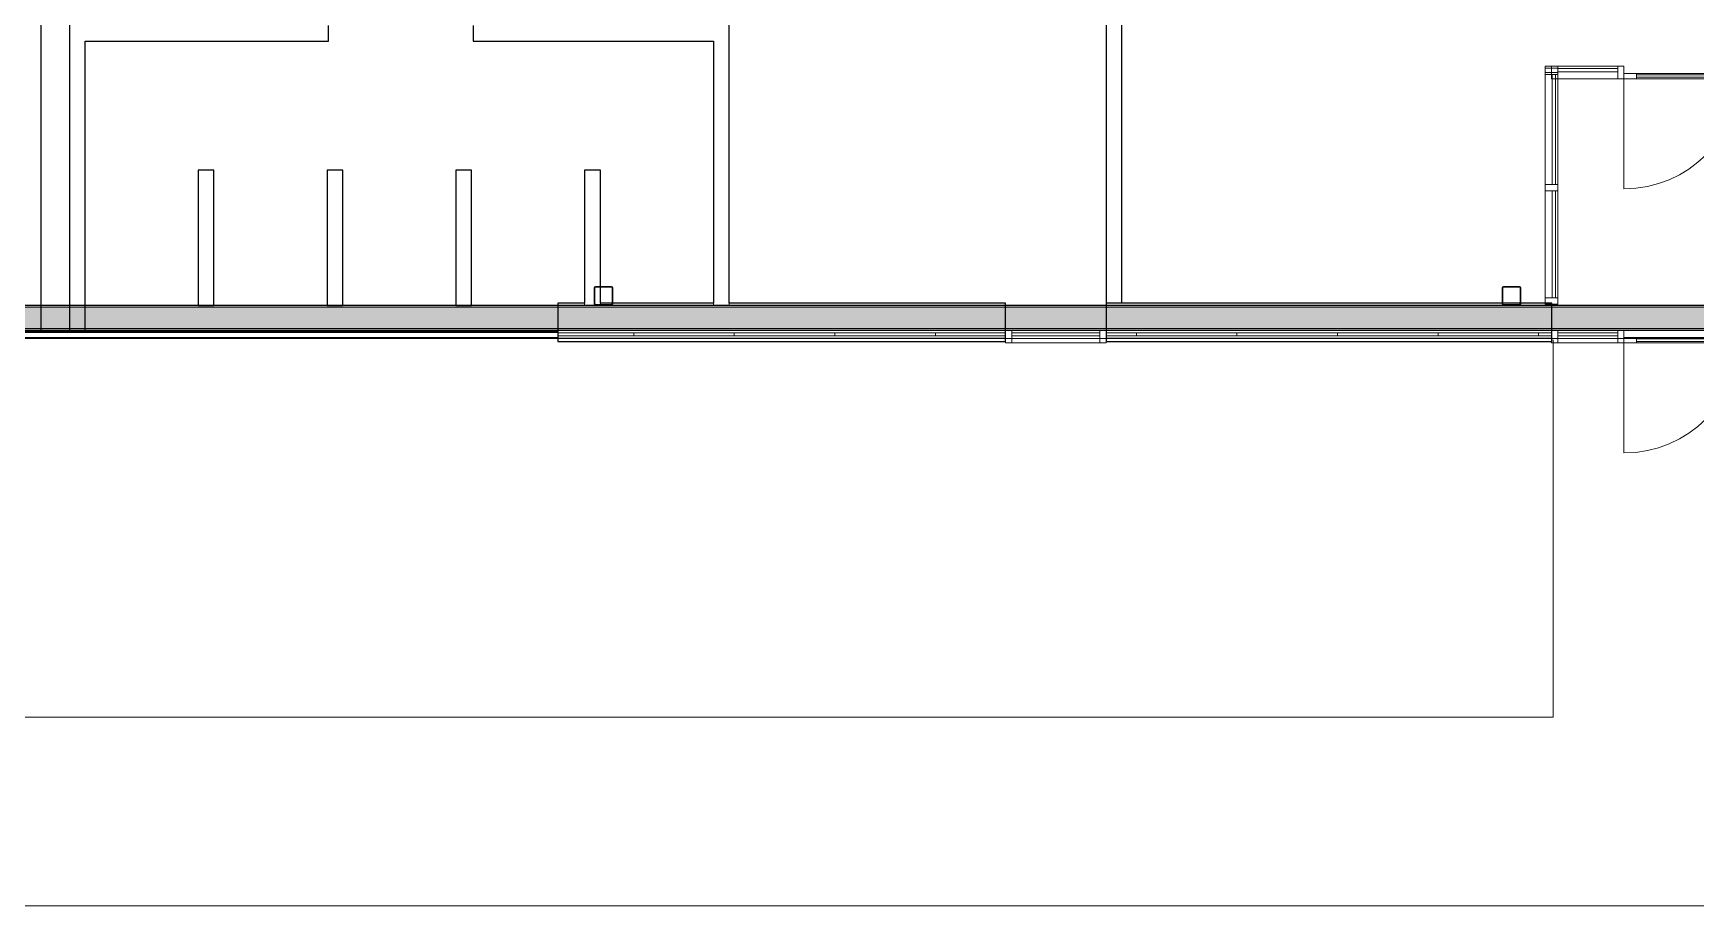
# Model space of a CAD drawing. Header units: inches. Extents: x 20541 to 27285, y -26063 to -19045.
# Drawn here: x 25505 to 26034, y -22952 to -22675 of the extents above; entities that cross this region are included whole.
import ezdxf

# ---------------------------------------------------------------- set-up
doc = ezdxf.new("R2010")
doc.units = ezdxf.units.IN
doc.header["$MEASUREMENT"] = 0
for name, color, linetype, lineweight in [('A-DOOR', 31, 'Continuous', 9), ('A-GLAZ-CURT', 52, 'Continuous', 9), ('A-GLAZ-CWMG', 51, 'Continuous', 9), ('A-WALL', 113, 'Continuous', 9), ('A-WALL-PATT', 111, 'Continuous', 25), ('C-TOPO', 7, 'Continuous', 9), ('Conc', 7, 'Continuous', 9), ('I-WALL', 2, 'Continuous', 9), ('L-SITE-WALL', 31, 'Continuous', 9), ('S-BEAM', 12, 'Continuous', 9), ('S-COLS', 52, 'Continuous', 9)]:
    doc.layers.add(name, color=color, linetype=linetype, lineweight=lineweight)

# ---------------------------------------------------------------- blocks, each defined once
blk = doc.blocks.new('HSS-Hollow Structural Section-Column - HSS6X6X1_4-V8-Site Plan - Phase 1')
at = {"layer": 'S-COLS', "lineweight": 15}
for p, q in [((-3, 2.534), (-3, -2.534)), ((-2.767, -2.534), (-2.767, 2.534)), ((2.534, 3), (-2.534, 3)), ((-2.534, 2.767), (2.534, 2.767)), ((2.767, 2.534), (2.767, -2.534)), ((3, -2.534), (3, 2.534)), ((2.534, -2.767), (-2.534, -2.767)), ((-2.534, -3), (2.534, -3))]:
    blk.add_line(p, q, dxfattribs=at)
for centre, radius, start, end in [((-2.534, 2.534), 0.466, 90, 180), ((-2.534, 2.534), 0.233, 90, 180), ((2.534, 2.534), 0.466, 360, 90), ((2.534, 2.534), 0.233, 0, 90), ((-2.534, -2.534), 0.466, 180, 270), ((-2.534, -2.534), 0.233, 180, 270), ((2.534, -2.534), 0.466, 270, 360), ((2.534, -2.534), 0.233, 270, 360)]:
    blk.add_arc(centre, radius, start, end, dxfattribs=at)
blk = doc.blocks.new('HSS-Hollow Structural Section-Column - HSS6X6X1_4-V9-Site Plan - Phase 1')
at = {"layer": 'S-COLS', "lineweight": 15}
for p, q in [((-3, 2.534), (-3, -2.534)), ((-2.767, -2.534), (-2.767, 2.534)), ((2.534, 3), (-2.534, 3)), ((-2.534, 2.767), (2.534, 2.767)), ((2.767, 2.534), (2.767, -2.534)), ((3, -2.534), (3, 2.534)), ((2.534, -2.767), (-2.534, -2.767)), ((-2.534, -3), (2.534, -3))]:
    blk.add_line(p, q, dxfattribs=at)
for centre, radius, start, end in [((-2.534, 2.534), 0.466, 90, 180), ((-2.534, 2.534), 0.233, 90, 180), ((2.534, 2.534), 0.466, 360, 90), ((2.534, 2.534), 0.233, 0, 90), ((-2.534, -2.534), 0.466, 180, 270), ((-2.534, -2.534), 0.233, 180, 270), ((2.534, -2.534), 0.466, 270, 360), ((2.534, -2.534), 0.233, 270, 360)]:
    blk.add_arc(centre, radius, start, end, dxfattribs=at)
blk = doc.blocks.new('Girt_C - 8_D-707918-Site Plan - Phase 1')
at = {"layer": 'S-BEAM'}
for points in [[(26266.27, -22761.24), (24627.39, -22761.24), (24627.39, -22761.05), (26266.27, -22761.05)], [(26266.27, -22761.16), (24627.39, -22761.16), (24627.39, -22761.24), (26266.27, -22761.24)], [(26266.27, -22761.7), (24627.39, -22761.7), (24627.39, -22761.16), (26266.27, -22761.16)], [(26266.27, -22768.87), (24627.39, -22768.87), (24627.39, -22761.24), (26266.27, -22761.24)], [(26266.27, -22768.94), (24627.39, -22768.94), (24627.39, -22768.41), (26266.27, -22768.41)], [(26266.27, -22769.05), (24627.39, -22769.05), (24627.39, -22768.87), (26266.27, -22768.87)], [(26266.27, -22768.87), (24627.39, -22768.87), (24627.39, -22768.94), (26266.27, -22768.94)]]:
    blk.add_hatch(color=256, dxfattribs=at).paths.add_polyline_path(points, flags=0)
for p, q in [((26266.27, -22761.05), (24627.39, -22761.05)), ((24627.39, -22761.16), (26266.27, -22761.16)), ((24627.39, -22761.16), (26266.27, -22761.16)), ((24627.39, -22761.63), (26266.27, -22761.63)), ((24627.39, -22761.7), (26266.27, -22761.7)), ((24627.39, -22768.41), (26266.27, -22768.41)), ((24627.39, -22768.48), (26266.27, -22768.48)), ((24627.39, -22768.94), (26266.27, -22768.94)), ((24627.39, -22768.94), (26266.27, -22768.94)), ((24627.39, -22769.05), (26266.27, -22769.05))]:
    blk.add_line(p, q, dxfattribs=at)
blk = doc.blocks.new('System Panel - Glazed-706159-Site Plan - Phase 1')
at = {"layer": 'A-GLAZ-CURT'}
for p, q in [((14, -0.25), (-14, -0.25)), ((-14, -0.25), (-14, -1.25)), ((-14, -1.25), (-14, -0.25)), ((-14, -0.25), (-14, -0.25)), ((14, -0.25), (-14, -0.25)), ((-14, -1.25), (14, -1.25)), ((-14, -1.25), (14, -1.25)), ((-14, -1.25), (-14, -1.25)), ((14, -1.25), (14, -0.25)), ((14, -0.25), (14, -1.25)), ((14, -0.25), (14, -0.25)), ((14, -1.25), (14, -1.25))]:
    blk.add_line(p, q, dxfattribs=at)
blk = doc.blocks.new('Rectangular Mullion - Rectangular Mullion 1-592574-Site Plan - Phase 1')
at = {"layer": 'A-GLAZ-CWMG', "lineweight": 13}
for p, q in [((-2, 2), (0, 2)), ((-2, -2), (-2, 2)), ((0, 2), (0, -2)), ((0, -2), (-2, -2))]:
    blk.add_line(p, q, dxfattribs=at)
at = {"layer": 'A-GLAZ-CWMG'}
for p, q in [((-2, 2), (-2, 2)), ((0, 2), (0, 2)), ((-2, -2), (-2, -2)), ((0, -2), (0, -2))]:
    blk.add_line(p, q, dxfattribs=at)
blk = doc.blocks.new('Rectangular Mullion - Rectangular Mullion 1-706120-Site Plan - Phase 1')
at = {"layer": 'A-GLAZ-CWMG'}
for p, q in [((25814.39, -22769.05), (25814.39, -22773.05)), ((25814.39, -22773.05), (25814.39, -22769.05)), ((25814.39, -22769.05), (25814.39, -22769.05)), ((25846.39, -22769.05), (25814.39, -22769.05)), ((25814.39, -22769.05), (25846.39, -22769.05)), ((25846.39, -22769.05), (25846.39, -22769.05)), ((25846.39, -22769.05), (25846.39, -22773.05)), ((25846.39, -22773.05), (25846.39, -22769.05)), ((25814.39, -22773.05), (25814.39, -22773.05)), ((25814.39, -22773.05), (25846.39, -22773.05)), ((25814.39, -22773.05), (25846.39, -22773.05)), ((25846.39, -22773.05), (25846.39, -22773.05))]:
    blk.add_line(p, q, dxfattribs=at)
blk = doc.blocks.new('Door_Single_Storefront - one-598761-Site Plan - Phase 1')
at = {"layer": 'A-DOOR'}
for p, q in [((-18.5, -37), (-18.5, 0)), ((-18.5, -2), (-18.5, -0.25)), ((-18.5, -0.25), (-14.5, -0.25)), ((-18.5, -0.25), (18.5, -0.25)), ((-18.5, -0.25), (-18.5, -0.25)), ((-18.5, -2), (-18.5, -0.25)), ((-14.5, -2), (-18.5, -2)), ((-18.5, -2), (-18.5, -2)), ((18.5, -2), (-18.5, -2)), ((-14.5, -0.25), (-14.5, -2)), ((-14.5, -0.25), (-14.5, -0.25)), ((14.5, -0.25), (-14.5, -0.25)), ((-14.5, -2), (-14.5, -0.25)), ((-14.5, -1.5), (-14.5, -0.75)), ((-14.5, -0.75), (14.5, -0.75)), ((-14.5, -0.75), (14.5, -0.75)), ((-14.5, -0.75), (-14.5, -0.75)), ((-14.5, -1.5), (-14.5, -0.75)), ((14.5, -1.5), (-14.5, -1.5)), ((-14.5, -1.5), (-14.5, -1.5)), ((14.5, -1.5), (-14.5, -1.5)), ((-14.5, -2), (14.5, -2)), ((-14.5, -2), (-14.5, -2)), ((14.5, -2), (14.5, -0.25)), ((14.5, -0.25), (18.5, -0.25)), ((14.5, -0.25), (14.5, -0.25)), ((14.5, -0.25), (14.5, -2)), ((14.5, -0.75), (14.5, -1.5)), ((14.5, -0.75), (14.5, -0.75)), ((14.5, -1.5), (14.5, -0.75)), ((14.5, -1.5), (14.5, -1.5)), ((18.5, -2), (14.5, -2)), ((14.5, -2), (14.5, -2)), ((18.5, -0.25), (18.5, -2)), ((18.5, -0.25), (18.5, -0.25)), ((18.5, -2), (18.5, -0.25)), ((18.5, -2), (18.5, -2))]:
    blk.add_line(p, q, dxfattribs=at)
blk.add_arc((-18.5, 0), 37, 270, 0, dxfattribs=at)
blk = doc.blocks.new('System Panel - Glazed-608322-Site Plan - Phase 1')
at = {"layer": 'A-GLAZ-CURT'}
for p, q in [((9.53, -0.25), (-9.53, -0.25)), ((-9.53, -0.25), (-9.53, -1.25)), ((-9.53, -1.25), (-9.53, -0.25)), ((-9.53, -0.25), (-9.53, -0.25)), ((9.53, -0.25), (-9.53, -0.25)), ((-9.53, -1.25), (9.53, -1.25)), ((-9.53, -1.25), (9.53, -1.25)), ((-9.53, -1.25), (-9.53, -1.25)), ((9.53, -1.25), (9.53, -0.25)), ((9.53, -0.25), (9.53, -1.25)), ((9.53, -0.25), (9.53, -0.25)), ((9.53, -1.25), (9.53, -1.25))]:
    blk.add_line(p, q, dxfattribs=at)
blk = doc.blocks.new('Rectangular Mullion - Rectangular Mullion 1-601636-Site Plan - Phase 1')
at = {"layer": 'A-GLAZ-CWMG'}
for p, q in [((25988.14, -22769.05), (25988.14, -22773.05)), ((25988.14, -22773.05), (25988.14, -22769.05)), ((25988.14, -22769.05), (25988.14, -22769.05)), ((26011.2, -22769.05), (25988.14, -22769.05)), ((25988.14, -22769.05), (26011.2, -22769.05)), ((26011.2, -22769.05), (26011.2, -22769.05)), ((26011.2, -22769.05), (26011.2, -22773.05)), ((26011.2, -22773.05), (26011.2, -22769.05)), ((25988.14, -22773.05), (25988.14, -22773.05)), ((25988.14, -22773.05), (26011.2, -22773.05)), ((25988.14, -22773.05), (26011.2, -22773.05)), ((26011.2, -22773.05), (26011.2, -22773.05))]:
    blk.add_line(p, q, dxfattribs=at)
blk = doc.blocks.new('Rectangular Mullion - Rectangular Mullion 1-592303-Site Plan - Phase 1')
at = {"layer": 'A-GLAZ-CWMG', "lineweight": 13}
for p, q in [((-1, 2), (1, 2)), ((-1, -2), (-1, 2)), ((1, 2), (1, -2)), ((1, -2), (-1, -2))]:
    blk.add_line(p, q, dxfattribs=at)
at = {"layer": 'A-GLAZ-CWMG'}
for p, q in [((-1, 2), (-1, 2)), ((1, 2), (1, 2)), ((-1, -2), (-1, -2)), ((1, -2), (1, -2))]:
    blk.add_line(p, q, dxfattribs=at)
blk = doc.blocks.new('System Panel - Glazed-675465-Site Plan - Phase 1')
at = {"layer": 'A-GLAZ-CURT'}
for p, q in [((17, -0.25), (-17, -0.25)), ((-17, -0.25), (-17, -1.25)), ((-17, -1.25), (-17, -0.25)), ((-17, -0.25), (-17, -0.25)), ((17, -0.25), (-17, -0.25)), ((-17, -1.25), (17, -1.25)), ((-17, -1.25), (17, -1.25)), ((-17, -1.25), (-17, -1.25)), ((17, -1.25), (17, -0.25)), ((17, -0.25), (17, -1.25)), ((17, -0.25), (17, -0.25)), ((17, -1.25), (17, -1.25))]:
    blk.add_line(p, q, dxfattribs=at)
blk = doc.blocks.new('System Panel - Glazed-675521-Site Plan - Phase 1')
at = {"layer": 'A-GLAZ-CURT'}
for p, q in [((17.5, -0.25), (-17.5, -0.25)), ((-17.5, -0.25), (-17.5, -1.25)), ((-17.5, -1.25), (-17.5, -0.25)), ((-17.5, -0.25), (-17.5, -0.25)), ((17.5, -0.25), (-17.5, -0.25)), ((-17.5, -1.25), (17.5, -1.25)), ((-17.5, -1.25), (17.5, -1.25)), ((-17.5, -1.25), (-17.5, -1.25)), ((17.5, -1.25), (17.5, -0.25)), ((17.5, -0.25), (17.5, -1.25)), ((17.5, -0.25), (17.5, -0.25)), ((17.5, -1.25), (17.5, -1.25))]:
    blk.add_line(p, q, dxfattribs=at)
blk = doc.blocks.new('Rectangular Mullion - Rectangular Mullion 1-600438-Site Plan - Phase 1')
at = {"layer": 'A-GLAZ-CWMG'}
for p, q in [((25046.89, -22769.05), (25009.89, -22769.05)), ((25009.89, -22769.05), (25046.89, -22769.05)), ((25046.89, -22769.05), (25046.89, -22769.05)), ((25046.89, -22769.05), (25046.89, -22773.05)), ((25046.89, -22773.05), (25046.89, -22769.05)), ((25009.89, -22773.05), (25046.89, -22773.05)), ((25009.89, -22773.05), (25046.89, -22773.05)), ((25046.89, -22773.05), (25046.89, -22773.05))]:
    blk.add_line(p, q, dxfattribs=at)
blk = doc.blocks.new('Rectangular Mullion - Rectangular Mullion 1-672134-Site Plan - Phase 1')
at = {"layer": 'A-GLAZ-CWMG'}
for p, q in [((25986.14, -22686.68), (25986.14, -22723.68)), ((25986.14, -22686.68), (25986.14, -22723.68)), ((25990.14, -22723.68), (25990.14, -22686.68)), ((25990.14, -22686.68), (25990.14, -22723.68))]:
    blk.add_line(p, q, dxfattribs=at)
blk = doc.blocks.new('Rectangular Mullion - Rectangular Mullion 1-675467-Site Plan - Phase 1')
at = {"layer": 'A-GLAZ-CWMG', "lineweight": 13}
for p, q in [((-2, 2), (0, 2)), ((-2, -2), (-2, 2)), ((0, 2), (0, -2)), ((0, -2), (-2, -2))]:
    blk.add_line(p, q, dxfattribs=at)
at = {"layer": 'A-GLAZ-CWMG'}
for p, q in [((-2, 2), (-2, 2)), ((0, 2), (0, 2)), ((-2, -2), (-2, -2)), ((0, -2), (0, -2))]:
    blk.add_line(p, q, dxfattribs=at)
blk = doc.blocks.new('Rectangular Mullion - Rectangular Mullion 1-675468-Site Plan - Phase 1')
at = {"layer": 'A-GLAZ-CWMG', "lineweight": 13}
for p, q in [((0, 2), (-2, 2)), ((-2, 2), (-2, -2)), ((0, -2), (0, 2)), ((-2, -2), (0, -2))]:
    blk.add_line(p, q, dxfattribs=at)
at = {"layer": 'A-GLAZ-CWMG'}
for p, q in [((-2, 2), (-2, 2)), ((0, 2), (0, 2)), ((-2, -2), (-2, -2)), ((0, -2), (0, -2))]:
    blk.add_line(p, q, dxfattribs=at)
blk = doc.blocks.new('Rectangular Mullion - Rectangular Mullion 1-675464-Site Plan - Phase 1')
at = {"layer": 'A-GLAZ-CWMG', "lineweight": 13}
for p, q in [((-1, 2), (1, 2)), ((-1, -2), (-1, 2)), ((1, 2), (1, -2)), ((1, -2), (-1, -2))]:
    blk.add_line(p, q, dxfattribs=at)
at = {"layer": 'A-GLAZ-CWMG'}
for p, q in [((-1, 2), (-1, 2)), ((1, 2), (1, 2)), ((-1, -2), (-1, -2)), ((1, -2), (1, -2))]:
    blk.add_line(p, q, dxfattribs=at)
blk = doc.blocks.new('Rectangular Mullion - Rectangular Mullion 1-707930-Site Plan - Phase 1')
at = {"layer": 'A-GLAZ-CWMG'}
for p, q in [((25990.14, -22685.05), (25986.14, -22685.05)), ((25986.14, -22685.05), (25986.14, -22685.05)), ((25986.14, -22685.05), (25990.14, -22685.05)), ((25986.14, -22685.05), (25986.14, -22686.68)), ((25986.14, -22685.05), (25986.14, -22686.68)), ((25990.14, -22685.05), (25990.14, -22685.05)), ((25990.14, -22686.68), (25990.14, -22685.05)), ((25990.14, -22685.05), (25990.14, -22686.68))]:
    blk.add_line(p, q, dxfattribs=at)
blk = doc.blocks.new('Rectangular Mullion - Rectangular Mullion 1-706162-Site Plan - Phase 1')
at = {"layer": 'A-GLAZ-CWMG', "lineweight": 13}
for p, q in [((0, 2), (-2, 2)), ((-2, 2), (-2, -2)), ((0, -2), (0, 2)), ((-2, -2), (0, -2))]:
    blk.add_line(p, q, dxfattribs=at)
at = {"layer": 'A-GLAZ-CWMG'}
for p, q in [((-2, 2), (-2, 2)), ((0, 2), (0, 2)), ((-2, -2), (-2, -2)), ((0, -2), (0, -2))]:
    blk.add_line(p, q, dxfattribs=at)
blk = doc.blocks.new('Basic Wall _ arcoPlus - 547 - ___-735509-Site Plan - Phase 1')
at = {"layer": 'A-WALL'}
for p, q in [((25397.39, -22769.4), (25397.39, -22771.53)), ((25397.39, -22769.76), (25397.39, -22769.4)), ((25397.39, -22769.4), (25397.39, -22769.4)), ((25671.89, -22769.4), (25397.39, -22769.4)), ((25397.39, -22769.4), (25671.89, -22769.4)), ((25397.39, -22769.77), (25397.39, -22769.46)), ((25397.39, -22769.46), (25397.39, -22769.46)), ((25397.39, -22769.46), (25397.39, -22769.69)), ((25397.39, -22769.46), (25671.89, -22769.46)), ((25397.39, -22769.46), (25671.89, -22769.46)), ((25671.89, -22769.4), (25671.89, -22769.4)), ((25671.89, -22769.4), (25671.89, -22769.76)), ((25671.89, -22771.53), (25671.89, -22769.4)), ((25671.89, -22769.69), (25671.89, -22769.46)), ((25671.89, -22769.46), (25671.89, -22769.46)), ((25671.89, -22769.46), (25671.89, -22769.77)), ((25397.39, -22769.69), (25397.39, -22769.69)), ((25397.39, -22769.69), (25397.39, -22769.76)), ((25397.39, -22769.69), (25671.89, -22769.69)), ((25397.39, -22769.69), (25671.89, -22769.69)), ((25397.39, -22769.76), (25397.39, -22769.76)), ((25397.39, -22769.76), (25671.89, -22769.76)), ((25397.39, -22769.76), (25671.89, -22769.76)), ((25397.39, -22771.34), (25397.39, -22769.77)), ((25397.39, -22771.47), (25397.39, -22771.34)), ((25397.39, -22771.53), (25397.39, -22771.4)), ((25397.39, -22771.4), (25397.39, -22771.4)), ((25397.39, -22771.4), (25397.39, -22771.47)), ((25397.39, -22771.4), (25671.89, -22771.4)), ((25397.39, -22771.4), (25671.89, -22771.4)), ((25397.39, -22771.47), (25397.39, -22771.47)), ((25397.39, -22771.47), (25671.89, -22771.47)), ((25397.39, -22771.47), (25671.89, -22771.47)), ((25397.39, -22771.53), (25397.39, -22771.53)), ((25397.39, -22771.53), (25671.89, -22771.53)), ((25397.39, -22771.53), (25671.89, -22771.53)), ((25671.89, -22769.76), (25671.89, -22769.69)), ((25671.89, -22769.69), (25671.89, -22769.69)), ((25671.89, -22769.76), (25671.89, -22769.76)), ((25671.89, -22769.77), (25671.89, -22771.34)), ((25671.89, -22771.34), (25671.89, -22771.47)), ((25671.89, -22771.47), (25671.89, -22771.4)), ((25671.89, -22771.4), (25671.89, -22771.4)), ((25671.89, -22771.4), (25671.89, -22771.53)), ((25671.89, -22771.47), (25671.89, -22771.47)), ((25671.89, -22771.53), (25671.89, -22771.53))]:
    blk.add_line(p, q, dxfattribs=at)

msp = doc.modelspace()

# ---------------------------------------------------------------- hatches: boundary and pattern name
at = {"layer": 'A-WALL-PATT', "lineweight": 9}
h = msp.add_hatch(dxfattribs=at)
h.set_pattern_fill('FP_7', color=256, style=0, pattern_type=2)
h.set_pattern_definition([(0, (0, 0), (0, 32), []), (90, (0, 0), (-32, 2e-15), [])])
h.paths.add_polyline_path([(25988.26, -22770.8), (25846.39, -22770.8), (25846.39, -22769.8), (25988.26, -22769.8)], flags=0)
h.paths.add_polyline_path([(25814.39, -22770.8), (25671.89, -22770.8), (25671.89, -22769.8), (25814.39, -22769.8)], flags=0)

# ---------------------------------------------------------------- linework, layer by layer
at = {"layer": 'A-WALL'}
for p, q in [((25814.39, -22761.05), (25671.89, -22761.05)), ((25680.39, -22761.05), (25680.39, -22760.43)), ((25685.39, -22761.05), (25685.39, -22760.43)), ((25721.39, -22760.43), (25721.39, -22761.05)), ((25726.39, -22760.43), (25726.39, -22761.05)), ((25988.26, -22761.05), (25846.39, -22761.05)), ((25814.39, -22769.05), (25671.89, -22769.05)), ((25988.26, -22769.05), (25846.39, -22769.05)), ((25521.39, -22769.77), (25502.39, -22769.77)), ((25814.39, -22769.8), (25671.89, -22769.8)), ((25814.39, -22770.8), (25671.89, -22770.8)), ((25814.39, -22771.55), (25671.89, -22771.55)), ((25988.26, -22769.8), (25846.39, -22769.8)), ((25988.26, -22770.8), (25846.39, -22770.8)), ((25988.26, -22771.55), (25846.39, -22771.55))]:
    msp.add_line(p, q, dxfattribs=at)
at = {"layer": 'A-WALL', "lineweight": 25}
for p, q in [((25397.39, -22771.34), (25671.89, -22771.34)), ((25516.39, -22769.77), (25507.39, -22769.77)), ((25671.89, -22769.77), (25521.39, -22769.77))]:
    msp.add_line(p, q, dxfattribs=at)
at = {"layer": 'C-TOPO'}
msp.add_line((26277.07, -22771.59), (23481.19, -22771.59), dxfattribs=at)
at = {"layer": 'Conc'}
for p, q in [((25988.68, -22892.07), (25988.68, -22772.07)), ((24301.39, -22892.07), (25988.68, -22892.07)), ((26277.87, -22952.07), (21906.11, -22952.07))]:
    msp.add_line(p, q, dxfattribs=at)
at = {"layer": 'I-WALL', "lineweight": 25}
for p, q in [((25507.39, -22769.77), (25507.39, -22423.63)), ((25516.39, -22423.63), (25516.39, -22769.77)), ((25851.39, -22760.43), (25851.39, -22602.66)), ((25726.39, -22760.43), (25726.39, -22607.66)), ((25846.39, -22607.66), (25846.39, -22760.43)), ((25598.89, -22677.05), (25598.89, -22672.05)), ((25644.89, -22672.05), (25644.89, -22677.05)), ((25521.39, -22769.77), (25521.39, -22677.05)), ((25521.39, -22677.05), (25598.89, -22677.05)), ((25644.89, -22677.05), (25721.39, -22677.05)), ((25721.39, -22677.05), (25721.39, -22760.43)), ((25562.39, -22718.05), (25557.39, -22718.05)), ((25557.39, -22718.05), (25557.39, -22761.16)), ((25562.39, -22761.16), (25562.39, -22718.05)), ((25603.39, -22718.05), (25598.39, -22718.05)), ((25598.39, -22718.05), (25598.39, -22761.16)), ((25603.39, -22761.16), (25603.39, -22718.05)), ((25644.39, -22718.05), (25639.39, -22718.05)), ((25639.39, -22718.05), (25639.39, -22761.16)), ((25644.39, -22761.16), (25644.39, -22718.05)), ((25685.39, -22718.05), (25680.39, -22718.05)), ((25680.39, -22718.05), (25680.39, -22760.43)), ((25685.39, -22760.43), (25685.39, -22718.05)), ((25557.39, -22761.16), (25562.39, -22761.16)), ((25598.39, -22761.16), (25603.39, -22761.16)), ((25639.39, -22761.16), (25644.39, -22761.16))]:
    msp.add_line(p, q, dxfattribs=at)
at = {"layer": 'L-SITE-WALL', "lineweight": 25}
for p, q in [((25680.39, -22760.43), (25671.89, -22760.43)), ((25671.89, -22760.43), (25671.89, -22772.55)), ((25721.39, -22760.43), (25685.39, -22760.43)), ((25814.39, -22760.43), (25726.39, -22760.43)), ((25814.39, -22772.55), (25814.39, -22760.43)), ((25988.26, -22760.43), (25846.39, -22760.43)), ((25846.39, -22760.43), (25846.39, -22772.55)), ((25988.26, -22772.55), (25988.26, -22760.43)), ((25671.89, -22772.55), (25814.39, -22772.55)), ((25846.39, -22772.55), (25988.26, -22772.55))]:
    msp.add_line(p, q, dxfattribs=at)

# ---------------------------------------------------------------- block references
at = {"layer": 'A-DOOR'}
for p in [(26029.7, -22687.05), (26029.7, -22771.05)]:
    msp.add_blockref('Door_Single_Storefront - one-598761-Site Plan - Phase 1', p, dxfattribs=at)
at = {"layer": 'A-GLAZ-CURT'}
for name, p, rotation in [('System Panel - Glazed-675521-Site Plan - Phase 1', (25988.14, -22705.18), 90), ('System Panel - Glazed-608322-Site Plan - Phase 1', (25999.67, -22687.05), 180), ('System Panel - Glazed-675465-Site Plan - Phase 1', (25988.14, -22741.68), 90), ('System Panel - Glazed-706159-Site Plan - Phase 1', (25830.39, -22771.05), 180), ('System Panel - Glazed-608322-Site Plan - Phase 1', (25999.67, -22771.05), 180)]:
    msp.add_blockref(name, p, dxfattribs=dict(at, rotation=rotation))
at = {"layer": 'A-GLAZ-CWMG', "extrusion": (0, 0, -1), "rotation": 90}
for name, p in [('Rectangular Mullion - Rectangular Mullion 1-675467-Site Plan - Phase 1', (-25988.14, -22685.05)), ('Rectangular Mullion - Rectangular Mullion 1-675464-Site Plan - Phase 1', (-25988.14, -22686.68)), ('Rectangular Mullion - Rectangular Mullion 1-675464-Site Plan - Phase 1', (-25988.14, -22723.68))]:
    msp.add_blockref(name, p, dxfattribs=at)
at = {"layer": 'A-GLAZ-CWMG'}
for name, p in [('Rectangular Mullion - Rectangular Mullion 1-707930-Site Plan - Phase 1', (0, 0)), ('Rectangular Mullion - Rectangular Mullion 1-672134-Site Plan - Phase 1', (0, 0)), ('Rectangular Mullion - Rectangular Mullion 1-601636-Site Plan - Phase 1', (0, 84)), ('Rectangular Mullion - Rectangular Mullion 1-706120-Site Plan - Phase 1', (0, 0)), ('Rectangular Mullion - Rectangular Mullion 1-706162-Site Plan - Phase 1', (25846.39, -22771.05)), ('Rectangular Mullion - Rectangular Mullion 1-601636-Site Plan - Phase 1', (0, 0))]:
    msp.add_blockref(name, p, dxfattribs=at)
at = {"layer": 'A-GLAZ-CWMG', "extrusion": (0, 0, -1)}
for name, p in [('Rectangular Mullion - Rectangular Mullion 1-592574-Site Plan - Phase 1', (-25988.14, -22687.05)), ('Rectangular Mullion - Rectangular Mullion 1-592303-Site Plan - Phase 1', (-26010.2, -22687.05)), ('Rectangular Mullion - Rectangular Mullion 1-592574-Site Plan - Phase 1', (-25814.39, -22771.05)), ('Rectangular Mullion - Rectangular Mullion 1-592574-Site Plan - Phase 1', (-25988.14, -22771.05)), ('Rectangular Mullion - Rectangular Mullion 1-592303-Site Plan - Phase 1', (-26010.2, -22771.05))]:
    msp.add_blockref(name, p, dxfattribs=at)
at = {"layer": 'A-GLAZ-CWMG', "rotation": 270}
for name, p in [('Rectangular Mullion - Rectangular Mullion 1-600438-Site Plan - Phase 1', (48759.19, 2286.21)), ('Rectangular Mullion - Rectangular Mullion 1-675468-Site Plan - Phase 1', (25988.14, -22760.68))]:
    msp.add_blockref(name, p, dxfattribs=at)
at = {"layer": 'A-WALL'}
msp.add_blockref('Basic Wall _ arcoPlus - 547 - ___-735509-Site Plan - Phase 1', (0, 0), dxfattribs=at)
at = {"layer": 'S-BEAM'}
msp.add_blockref('Girt_C - 8_D-707918-Site Plan - Phase 1', (0, 0), dxfattribs=at)
at = {"layer": 'S-COLS', "rotation": 180}
for name, p in [('HSS-Hollow Structural Section-Column - HSS6X6X1_4-V8-Site Plan - Phase 1', (25686.39, -22758.05)), ('HSS-Hollow Structural Section-Column - HSS6X6X1_4-V9-Site Plan - Phase 1', (25975.39, -22758.05))]:
    msp.add_blockref(name, p, dxfattribs=at)

doc.saveas('drawing.dxf')
